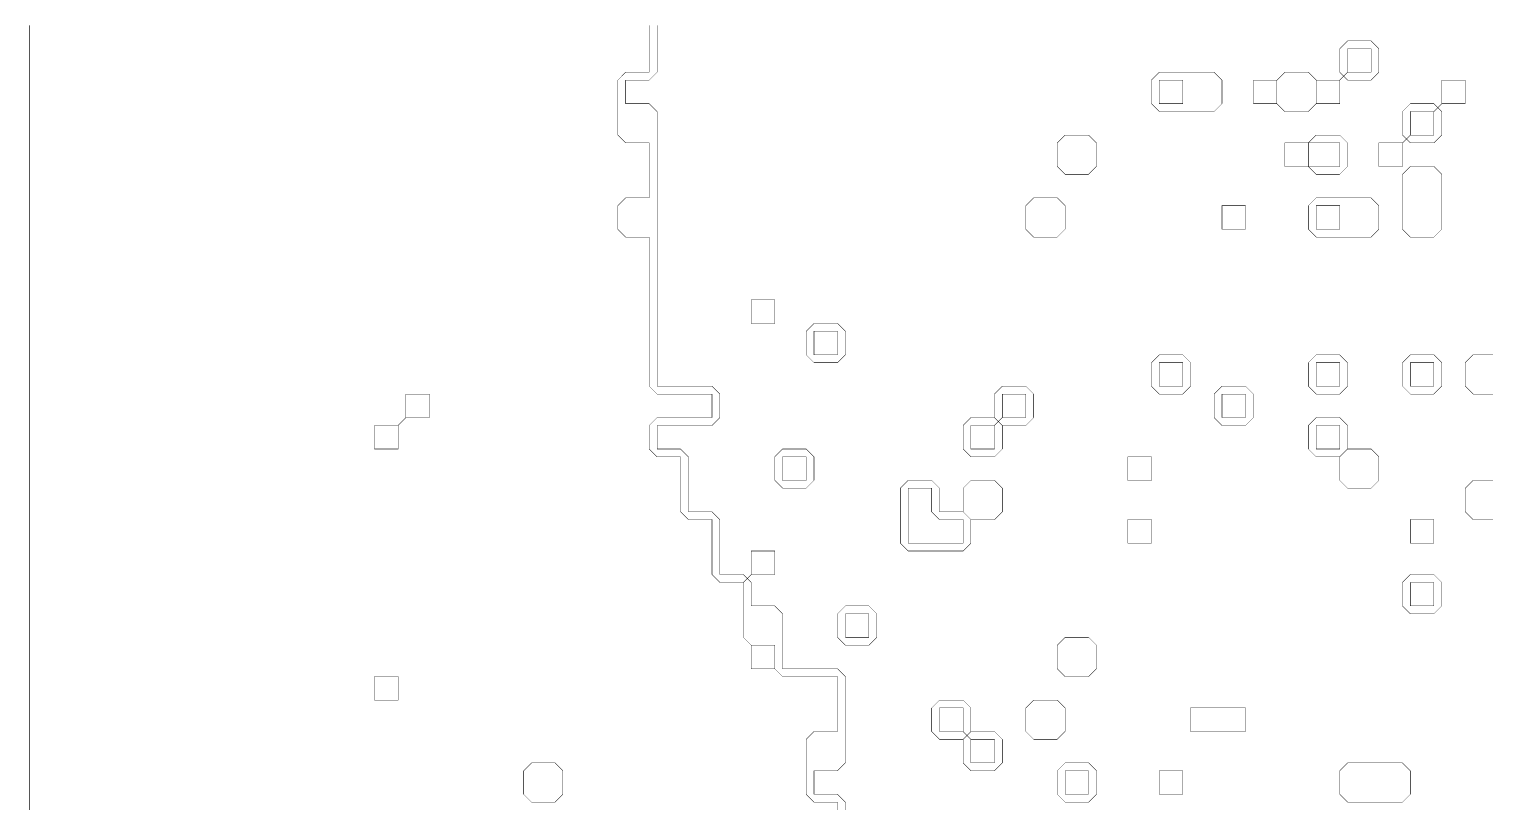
# Model space of a CAD drawing. Header units: metres. Extents: x 0 to 4990, y -4990 to 0.
# Drawn here: x 0 to 1812, y -3324 to -2358 of the extents above; entities that cross this region are included whole.
import ezdxf

# ---------------------------------------------------------------- set-up
doc = ezdxf.new("R2010")
doc.units = ezdxf.units.M
for name, color, linetype in [('conductor', 1, 'Continuous'), ('dielectric', 8, 'Continuous'), ('substrate', 5, 'Continuous')]:
    doc.layers.add(name, color=color, linetype=linetype)

msp = doc.modelspace()

# ---------------------------------------------------------------- linework, layer by layer
at = {"layer": 'conductor', "const_width": 0.5}
msp.add_lwpolyline([(781.25, -2353.515625), (781.25, -2363.28125), (781.25, -2373.046875), (781.25, -2382.8125), (781.25, -2392.578125), (781.25, -2402.34375), (781.25, -2412.109375), (771.484375, -2421.875), (761.71875, -2421.875), (751.953125, -2421.875), (742.1875, -2421.875), (742.1875, -2431.640625), (742.1875, -2441.40625), (742.1875, -2451.171875), (751.953125, -2451.171875), (761.71875, -2451.171875), (771.484375, -2451.171875), (781.25, -2460.9375), (781.25, -2470.703125), (781.25, -2480.46875), (781.25, -2490.234375), (781.25, -2500), (781.25, -2509.765625), (781.25, -2519.53125), (781.25, -2529.296875), (781.25, -2539.0625), (781.25, -2548.828125), (781.25, -2558.59375), (781.25, -2568.359375), (781.25, -2578.125), (781.25, -2587.890625), (781.25, -2597.65625), (781.25, -2607.421875), (781.25, -2617.1875), (781.25, -2626.953125), (781.25, -2636.71875), (781.25, -2646.484375), (781.25, -2656.25), (781.25, -2666.015625), (781.25, -2675.78125), (781.25, -2685.546875), (781.25, -2695.3125), (781.25, -2705.078125), (781.25, -2714.84375), (781.25, -2724.609375), (781.25, -2734.375), (781.25, -2744.140625), (781.25, -2753.90625), (781.25, -2763.671875), (781.25, -2773.4375), (781.25, -2783.203125), (781.25, -2792.96875), (781.25, -2802.734375), (791.015625, -2802.734375), (800.78125, -2802.734375), (810.546875, -2802.734375), (820.3125, -2802.734375), (830.078125, -2802.734375), (839.84375, -2802.734375), (849.609375, -2802.734375), (859.375, -2812.5), (859.375, -2822.265625), (859.375, -2832.03125), (859.375, -2841.796875), (849.609375, -2851.5625), (839.84375, -2851.5625), (830.078125, -2851.5625), (820.3125, -2851.5625), (810.546875, -2851.5625), (800.78125, -2851.5625), (791.015625, -2851.5625), (781.25, -2851.5625), (781.25, -2861.328125), (781.25, -2871.09375), (781.25, -2880.859375), (791.015625, -2880.859375), (800.78125, -2880.859375), (810.546875, -2880.859375), (820.3125, -2890.625), (820.3125, -2900.390625), (820.3125, -2910.15625), (820.3125, -2919.921875), (820.3125, -2929.6875), (820.3125, -2939.453125), (820.3125, -2949.21875), (820.3125, -2958.984375), (830.078125, -2958.984375), (839.84375, -2958.984375), (849.609375, -2958.984375), (859.375, -2968.75), (859.375, -2978.515625), (859.375, -2988.28125), (859.375, -2998.046875), (859.375, -3007.8125), (859.375, -3017.578125), (859.375, -3027.34375), (859.375, -3037.109375), (869.140625, -3037.109375), (878.90625, -3037.109375), (888.671875, -3037.109375), (898.4375, -3046.875), (898.4375, -3056.640625), (898.4375, -3066.40625), (898.4375, -3076.171875), (908.203125, -3076.171875), (917.96875, -3076.171875), (927.734375, -3076.171875), (937.5, -3085.9375), (937.5, -3095.703125), (937.5, -3105.46875), (937.5, -3115.234375), (937.5, -3125), (937.5, -3134.765625), (937.5, -3144.53125), (937.5, -3154.296875), (947.265625, -3154.296875), (957.03125, -3154.296875), (966.796875, -3154.296875), (976.5625, -3154.296875), (986.328125, -3154.296875), (996.09375, -3154.296875), (1005.859375, -3154.296875), (1015.625, -3164.0625), (1015.625, -3173.828125), (1015.625, -3183.59375), (1015.625, -3193.359375), (1015.625, -3203.125), (1015.625, -3212.890625), (1015.625, -3222.65625), (1015.625, -3232.421875), (1015.625, -3242.1875), (1015.625, -3251.953125), (1015.625, -3261.71875), (1015.625, -3271.484375), (1005.859375, -3281.25), (996.09375, -3281.25), (986.328125, -3281.25), (976.5625, -3281.25), (976.5625, -3291.015625), (976.5625, -3300.78125), (976.5625, -3310.546875), (986.328125, -3310.546875), (996.09375, -3310.546875), (1005.859375, -3310.546875), (1015.625, -3320.3125), (1015.625, -3330.078125)], dxfattribs=at)
for points in [[(1630.859375, -2382.8125), (1640.625, -2373.046875), (1650.390625, -2373.046875), (1660.15625, -2373.046875), (1669.921875, -2373.046875), (1679.6875, -2382.8125), (1679.6875, -2392.578125), (1679.6875, -2402.34375), (1679.6875, -2412.109375), (1669.921875, -2421.875), (1660.15625, -2421.875), (1650.390625, -2421.875), (1640.625, -2421.875), (1630.859375, -2412.109375), (1630.859375, -2402.34375), (1630.859375, -2392.578125)], [(1396.484375, -2421.875), (1406.25, -2412.109375), (1416.015625, -2412.109375), (1425.78125, -2412.109375), (1435.546875, -2412.109375), (1445.3125, -2412.109375), (1455.078125, -2412.109375), (1464.84375, -2412.109375), (1474.609375, -2412.109375), (1484.375, -2421.875), (1484.375, -2431.640625), (1484.375, -2441.40625), (1484.375, -2451.171875), (1474.609375, -2460.9375), (1464.84375, -2460.9375), (1455.078125, -2460.9375), (1445.3125, -2460.9375), (1435.546875, -2460.9375), (1425.78125, -2460.9375), (1416.015625, -2460.9375), (1406.25, -2460.9375), (1396.484375, -2451.171875), (1396.484375, -2441.40625), (1396.484375, -2431.640625)], [(1552.734375, -2421.875), (1562.5, -2412.109375), (1572.265625, -2412.109375), (1582.03125, -2412.109375), (1591.796875, -2412.109375), (1601.5625, -2421.875), (1601.5625, -2431.640625), (1601.5625, -2441.40625), (1601.5625, -2451.171875), (1591.796875, -2460.9375), (1582.03125, -2460.9375), (1572.265625, -2460.9375), (1562.5, -2460.9375), (1552.734375, -2451.171875), (1552.734375, -2441.40625), (1552.734375, -2431.640625)], [(1708.984375, -2460.9375), (1718.75, -2451.171875), (1728.515625, -2451.171875), (1738.28125, -2451.171875), (1748.046875, -2451.171875), (1757.8125, -2460.9375), (1757.8125, -2470.703125), (1757.8125, -2480.46875), (1757.8125, -2490.234375), (1748.046875, -2500), (1738.28125, -2500), (1728.515625, -2500), (1718.75, -2500), (1708.984375, -2490.234375), (1708.984375, -2480.46875), (1708.984375, -2470.703125)], [(1279.296875, -2500), (1289.0625, -2490.234375), (1298.828125, -2490.234375), (1308.59375, -2490.234375), (1318.359375, -2490.234375), (1328.125, -2500), (1328.125, -2509.765625), (1328.125, -2519.53125), (1328.125, -2529.296875), (1318.359375, -2539.0625), (1308.59375, -2539.0625), (1298.828125, -2539.0625), (1289.0625, -2539.0625), (1279.296875, -2529.296875), (1279.296875, -2519.53125), (1279.296875, -2509.765625)], [(1591.796875, -2500), (1601.5625, -2490.234375), (1611.328125, -2490.234375), (1621.09375, -2490.234375), (1630.859375, -2490.234375), (1640.625, -2500), (1640.625, -2509.765625), (1640.625, -2519.53125), (1640.625, -2529.296875), (1630.859375, -2539.0625), (1621.09375, -2539.0625), (1611.328125, -2539.0625), (1601.5625, -2539.0625), (1591.796875, -2529.296875), (1591.796875, -2519.53125), (1591.796875, -2509.765625)], [(1708.984375, -2539.0625), (1718.75, -2529.296875), (1728.515625, -2529.296875), (1738.28125, -2529.296875), (1748.046875, -2529.296875), (1757.8125, -2539.0625), (1757.8125, -2548.828125), (1757.8125, -2558.59375), (1757.8125, -2568.359375), (1757.8125, -2578.125), (1757.8125, -2587.890625), (1757.8125, -2597.65625), (1757.8125, -2607.421875), (1748.046875, -2617.1875), (1738.28125, -2617.1875), (1728.515625, -2617.1875), (1718.75, -2617.1875), (1708.984375, -2607.421875), (1708.984375, -2597.65625), (1708.984375, -2587.890625), (1708.984375, -2578.125), (1708.984375, -2568.359375), (1708.984375, -2558.59375), (1708.984375, -2548.828125)], [(1240.234375, -2578.125), (1250, -2568.359375), (1259.765625, -2568.359375), (1269.53125, -2568.359375), (1279.296875, -2568.359375), (1289.0625, -2578.125), (1289.0625, -2587.890625), (1289.0625, -2597.65625), (1289.0625, -2607.421875), (1279.296875, -2617.1875), (1269.53125, -2617.1875), (1259.765625, -2617.1875), (1250, -2617.1875), (1240.234375, -2607.421875), (1240.234375, -2597.65625), (1240.234375, -2587.890625)], [(1591.796875, -2578.125), (1601.5625, -2568.359375), (1611.328125, -2568.359375), (1621.09375, -2568.359375), (1630.859375, -2568.359375), (1640.625, -2568.359375), (1650.390625, -2568.359375), (1660.15625, -2568.359375), (1669.921875, -2568.359375), (1679.6875, -2578.125), (1679.6875, -2587.890625), (1679.6875, -2597.65625), (1679.6875, -2607.421875), (1669.921875, -2617.1875), (1660.15625, -2617.1875), (1650.390625, -2617.1875), (1640.625, -2617.1875), (1630.859375, -2617.1875), (1621.09375, -2617.1875), (1611.328125, -2617.1875), (1601.5625, -2617.1875), (1591.796875, -2607.421875), (1591.796875, -2597.65625), (1591.796875, -2587.890625)], [(966.796875, -2734.375), (976.5625, -2724.609375), (986.328125, -2724.609375), (996.09375, -2724.609375), (1005.859375, -2724.609375), (1015.625, -2734.375), (1015.625, -2744.140625), (1015.625, -2753.90625), (1015.625, -2763.671875), (1005.859375, -2773.4375), (996.09375, -2773.4375), (986.328125, -2773.4375), (976.5625, -2773.4375), (966.796875, -2763.671875), (966.796875, -2753.90625), (966.796875, -2744.140625)], [(1396.484375, -2773.4375), (1406.25, -2763.671875), (1416.015625, -2763.671875), (1425.78125, -2763.671875), (1435.546875, -2763.671875), (1445.3125, -2773.4375), (1445.3125, -2783.203125), (1445.3125, -2792.96875), (1445.3125, -2802.734375), (1435.546875, -2812.5), (1425.78125, -2812.5), (1416.015625, -2812.5), (1406.25, -2812.5), (1396.484375, -2802.734375), (1396.484375, -2792.96875), (1396.484375, -2783.203125)], [(1591.796875, -2773.4375), (1601.5625, -2763.671875), (1611.328125, -2763.671875), (1621.09375, -2763.671875), (1630.859375, -2763.671875), (1640.625, -2773.4375), (1640.625, -2783.203125), (1640.625, -2792.96875), (1640.625, -2802.734375), (1630.859375, -2812.5), (1621.09375, -2812.5), (1611.328125, -2812.5), (1601.5625, -2812.5), (1591.796875, -2802.734375), (1591.796875, -2792.96875), (1591.796875, -2783.203125)], [(1708.984375, -2773.4375), (1718.75, -2763.671875), (1728.515625, -2763.671875), (1738.28125, -2763.671875), (1748.046875, -2763.671875), (1757.8125, -2773.4375), (1757.8125, -2783.203125), (1757.8125, -2792.96875), (1757.8125, -2802.734375), (1748.046875, -2812.5), (1738.28125, -2812.5), (1728.515625, -2812.5), (1718.75, -2812.5), (1708.984375, -2802.734375), (1708.984375, -2792.96875), (1708.984375, -2783.203125)], [(1787.109375, -2773.4375), (1796.875, -2763.671875), (1806.640625, -2763.671875), (1816.40625, -2763.671875), (1826.171875, -2763.671875), (1835.9375, -2773.4375), (1835.9375, -2783.203125), (1835.9375, -2792.96875), (1835.9375, -2802.734375), (1826.171875, -2812.5), (1816.40625, -2812.5), (1806.640625, -2812.5), (1796.875, -2812.5), (1787.109375, -2802.734375), (1787.109375, -2792.96875), (1787.109375, -2783.203125)], [(1201.171875, -2812.5), (1210.9375, -2802.734375), (1220.703125, -2802.734375), (1230.46875, -2802.734375), (1240.234375, -2802.734375), (1250, -2812.5), (1250, -2822.265625), (1250, -2832.03125), (1250, -2841.796875), (1240.234375, -2851.5625), (1230.46875, -2851.5625), (1220.703125, -2851.5625), (1210.9375, -2851.5625), (1201.171875, -2841.796875), (1201.171875, -2832.03125), (1201.171875, -2822.265625)], [(1474.609375, -2812.5), (1484.375, -2802.734375), (1494.140625, -2802.734375), (1503.90625, -2802.734375), (1513.671875, -2802.734375), (1523.4375, -2812.5), (1523.4375, -2822.265625), (1523.4375, -2832.03125), (1523.4375, -2841.796875), (1513.671875, -2851.5625), (1503.90625, -2851.5625), (1494.140625, -2851.5625), (1484.375, -2851.5625), (1474.609375, -2841.796875), (1474.609375, -2832.03125), (1474.609375, -2822.265625)], [(1162.109375, -2851.5625), (1171.875, -2841.796875), (1181.640625, -2841.796875), (1191.40625, -2841.796875), (1201.171875, -2841.796875), (1210.9375, -2851.5625), (1210.9375, -2861.328125), (1210.9375, -2871.09375), (1210.9375, -2880.859375), (1201.171875, -2890.625), (1191.40625, -2890.625), (1181.640625, -2890.625), (1171.875, -2890.625), (1162.109375, -2880.859375), (1162.109375, -2871.09375), (1162.109375, -2861.328125)], [(1591.796875, -2851.5625), (1601.5625, -2841.796875), (1611.328125, -2841.796875), (1621.09375, -2841.796875), (1630.859375, -2841.796875), (1640.625, -2851.5625), (1640.625, -2861.328125), (1640.625, -2871.09375), (1640.625, -2880.859375), (1630.859375, -2890.625), (1621.09375, -2890.625), (1611.328125, -2890.625), (1601.5625, -2890.625), (1591.796875, -2880.859375), (1591.796875, -2871.09375), (1591.796875, -2861.328125)], [(927.734375, -2890.625), (937.5, -2880.859375), (947.265625, -2880.859375), (957.03125, -2880.859375), (966.796875, -2880.859375), (976.5625, -2890.625), (976.5625, -2900.390625), (976.5625, -2910.15625), (976.5625, -2919.921875), (966.796875, -2929.6875), (957.03125, -2929.6875), (947.265625, -2929.6875), (937.5, -2929.6875), (927.734375, -2919.921875), (927.734375, -2910.15625), (927.734375, -2900.390625)], [(1630.859375, -2890.625), (1640.625, -2880.859375), (1650.390625, -2880.859375), (1660.15625, -2880.859375), (1669.921875, -2880.859375), (1679.6875, -2890.625), (1679.6875, -2900.390625), (1679.6875, -2910.15625), (1679.6875, -2919.921875), (1669.921875, -2929.6875), (1660.15625, -2929.6875), (1650.390625, -2929.6875), (1640.625, -2929.6875), (1630.859375, -2919.921875), (1630.859375, -2910.15625), (1630.859375, -2900.390625)], [(1083.984375, -2929.6875), (1093.75, -2919.921875), (1103.515625, -2919.921875), (1113.28125, -2919.921875), (1123.046875, -2919.921875), (1132.8125, -2929.6875), (1132.8125, -2939.453125), (1132.8125, -2949.21875), (1132.8125, -2958.984375), (1142.578125, -2958.984375), (1152.34375, -2958.984375), (1162.109375, -2958.984375), (1171.875, -2968.75), (1171.875, -2978.515625), (1171.875, -2988.28125), (1171.875, -2998.046875), (1162.109375, -3007.8125), (1152.34375, -3007.8125), (1142.578125, -3007.8125), (1132.8125, -3007.8125), (1123.046875, -3007.8125), (1113.28125, -3007.8125), (1103.515625, -3007.8125), (1093.75, -3007.8125), (1083.984375, -2998.046875), (1083.984375, -2988.28125), (1083.984375, -2978.515625), (1083.984375, -2968.75), (1083.984375, -2958.984375), (1083.984375, -2949.21875), (1083.984375, -2939.453125)], [(1162.109375, -2929.6875), (1171.875, -2919.921875), (1181.640625, -2919.921875), (1191.40625, -2919.921875), (1201.171875, -2919.921875), (1210.9375, -2929.6875), (1210.9375, -2939.453125), (1210.9375, -2949.21875), (1210.9375, -2958.984375), (1201.171875, -2968.75), (1191.40625, -2968.75), (1181.640625, -2968.75), (1171.875, -2968.75), (1162.109375, -2958.984375), (1162.109375, -2949.21875), (1162.109375, -2939.453125)], [(1787.109375, -2929.6875), (1796.875, -2919.921875), (1806.640625, -2919.921875), (1816.40625, -2919.921875), (1826.171875, -2919.921875), (1835.9375, -2929.6875), (1835.9375, -2939.453125), (1835.9375, -2949.21875), (1835.9375, -2958.984375), (1826.171875, -2968.75), (1816.40625, -2968.75), (1806.640625, -2968.75), (1796.875, -2968.75), (1787.109375, -2958.984375), (1787.109375, -2949.21875), (1787.109375, -2939.453125)], [(1708.984375, -3046.875), (1718.75, -3037.109375), (1728.515625, -3037.109375), (1738.28125, -3037.109375), (1748.046875, -3037.109375), (1757.8125, -3046.875), (1757.8125, -3056.640625), (1757.8125, -3066.40625), (1757.8125, -3076.171875), (1748.046875, -3085.9375), (1738.28125, -3085.9375), (1728.515625, -3085.9375), (1718.75, -3085.9375), (1708.984375, -3076.171875), (1708.984375, -3066.40625), (1708.984375, -3056.640625)], [(1005.859375, -3085.9375), (1015.625, -3076.171875), (1025.390625, -3076.171875), (1035.15625, -3076.171875), (1044.921875, -3076.171875), (1054.6875, -3085.9375), (1054.6875, -3095.703125), (1054.6875, -3105.46875), (1054.6875, -3115.234375), (1044.921875, -3125), (1035.15625, -3125), (1025.390625, -3125), (1015.625, -3125), (1005.859375, -3115.234375), (1005.859375, -3105.46875), (1005.859375, -3095.703125)], [(1279.296875, -3125), (1289.0625, -3115.234375), (1298.828125, -3115.234375), (1308.59375, -3115.234375), (1318.359375, -3115.234375), (1328.125, -3125), (1328.125, -3134.765625), (1328.125, -3144.53125), (1328.125, -3154.296875), (1318.359375, -3164.0625), (1308.59375, -3164.0625), (1298.828125, -3164.0625), (1289.0625, -3164.0625), (1279.296875, -3154.296875), (1279.296875, -3144.53125), (1279.296875, -3134.765625)], [(1123.046875, -3203.125), (1132.8125, -3193.359375), (1142.578125, -3193.359375), (1152.34375, -3193.359375), (1162.109375, -3193.359375), (1171.875, -3203.125), (1171.875, -3212.890625), (1171.875, -3222.65625), (1171.875, -3232.421875), (1162.109375, -3242.1875), (1152.34375, -3242.1875), (1142.578125, -3242.1875), (1132.8125, -3242.1875), (1123.046875, -3232.421875), (1123.046875, -3222.65625), (1123.046875, -3212.890625)], [(1240.234375, -3203.125), (1250, -3193.359375), (1259.765625, -3193.359375), (1269.53125, -3193.359375), (1279.296875, -3193.359375), (1289.0625, -3203.125), (1289.0625, -3212.890625), (1289.0625, -3222.65625), (1289.0625, -3232.421875), (1279.296875, -3242.1875), (1269.53125, -3242.1875), (1259.765625, -3242.1875), (1250, -3242.1875), (1240.234375, -3232.421875), (1240.234375, -3222.65625), (1240.234375, -3212.890625)], [(1162.109375, -3242.1875), (1171.875, -3232.421875), (1181.640625, -3232.421875), (1191.40625, -3232.421875), (1201.171875, -3232.421875), (1210.9375, -3242.1875), (1210.9375, -3251.953125), (1210.9375, -3261.71875), (1210.9375, -3271.484375), (1201.171875, -3281.25), (1191.40625, -3281.25), (1181.640625, -3281.25), (1171.875, -3281.25), (1162.109375, -3271.484375), (1162.109375, -3261.71875), (1162.109375, -3251.953125)], [(1279.296875, -3281.25), (1289.0625, -3271.484375), (1298.828125, -3271.484375), (1308.59375, -3271.484375), (1318.359375, -3271.484375), (1328.125, -3281.25), (1328.125, -3291.015625), (1328.125, -3300.78125), (1328.125, -3310.546875), (1318.359375, -3320.3125), (1308.59375, -3320.3125), (1298.828125, -3320.3125), (1289.0625, -3320.3125), (1279.296875, -3310.546875), (1279.296875, -3300.78125), (1279.296875, -3291.015625)], [(1630.859375, -3281.25), (1640.625, -3271.484375), (1650.390625, -3271.484375), (1660.15625, -3271.484375), (1669.921875, -3271.484375), (1679.6875, -3271.484375), (1689.453125, -3271.484375), (1699.21875, -3271.484375), (1708.984375, -3271.484375), (1718.75, -3281.25), (1718.75, -3291.015625), (1718.75, -3300.78125), (1718.75, -3310.546875), (1708.984375, -3320.3125), (1699.21875, -3320.3125), (1689.453125, -3320.3125), (1679.6875, -3320.3125), (1669.921875, -3320.3125), (1660.15625, -3320.3125), (1650.390625, -3320.3125), (1640.625, -3320.3125), (1630.859375, -3310.546875), (1630.859375, -3300.78125), (1630.859375, -3291.015625)]]:
    msp.add_lwpolyline(points, close=True, dxfattribs=at)
at = {"layer": 'dielectric', "const_width": 0.5}
for points in [[(468.75, -2812.5), (468.75, -2822.265625), (468.75, -2832.03125), (468.75, -2841.796875), (458.984375, -2851.5625), (449.21875, -2851.5625), (439.453125, -2851.5625), (429.6875, -2851.5625), (429.6875, -2861.328125), (429.6875, -2871.09375), (429.6875, -2880.859375), (439.453125, -2880.859375), (449.21875, -2880.859375), (458.984375, -2880.859375), (458.984375, -2871.09375), (458.984375, -2861.328125), (458.984375, -2851.5625), (468.75, -2841.796875), (478.515625, -2841.796875), (488.28125, -2841.796875), (498.046875, -2841.796875), (498.046875, -2832.03125), (498.046875, -2822.265625), (498.046875, -2812.5), (488.28125, -2812.5), (478.515625, -2812.5)], [(898.4375, -3125), (898.4375, -3134.765625), (898.4375, -3144.53125), (898.4375, -3154.296875), (908.203125, -3154.296875), (917.96875, -3154.296875), (927.734375, -3154.296875), (927.734375, -3144.53125), (927.734375, -3134.765625), (927.734375, -3125), (917.96875, -3125), (908.203125, -3125)], [(429.6875, -3164.0625), (429.6875, -3173.828125), (429.6875, -3183.59375), (429.6875, -3193.359375), (439.453125, -3193.359375), (449.21875, -3193.359375), (458.984375, -3193.359375), (458.984375, -3183.59375), (458.984375, -3173.828125), (458.984375, -3164.0625), (449.21875, -3164.0625), (439.453125, -3164.0625)]]:
    msp.add_lwpolyline(points, close=True, dxfattribs=at)
at = {"layer": 'substrate', "const_width": 0.5}
for points in [[(0, -2353.515625), (0, -2363.28125), (0, -2373.046875), (0, -2382.8125), (0, -2392.578125), (0, -2402.34375), (0, -2412.109375), (0, -2421.875), (0, -2431.640625), (0, -2441.40625), (0, -2451.171875), (0, -2460.9375), (0, -2470.703125), (0, -2480.46875), (0, -2490.234375), (0, -2500), (0, -2509.765625), (0, -2519.53125), (0, -2529.296875), (0, -2539.0625), (0, -2548.828125), (0, -2558.59375), (0, -2568.359375), (0, -2578.125), (0, -2587.890625), (0, -2597.65625), (0, -2607.421875), (0, -2617.1875), (0, -2626.953125), (0, -2636.71875), (0, -2646.484375), (0, -2656.25), (0, -2666.015625), (0, -2675.78125), (0, -2685.546875), (0, -2695.3125), (0, -2705.078125), (0, -2714.84375), (0, -2724.609375), (0, -2734.375), (0, -2744.140625), (0, -2753.90625), (0, -2763.671875), (0, -2773.4375), (0, -2783.203125), (0, -2792.96875), (0, -2802.734375), (0, -2812.5), (0, -2822.265625), (0, -2832.03125), (0, -2841.796875), (0, -2851.5625), (0, -2861.328125), (0, -2871.09375), (0, -2880.859375), (0, -2890.625), (0, -2900.390625), (0, -2910.15625), (0, -2919.921875), (0, -2929.6875), (0, -2939.453125), (0, -2949.21875), (0, -2958.984375), (0, -2968.75), (0, -2978.515625), (0, -2988.28125), (0, -2998.046875), (0, -3007.8125), (0, -3017.578125), (0, -3027.34375), (0, -3037.109375), (0, -3046.875), (0, -3056.640625), (0, -3066.40625), (0, -3076.171875), (0, -3085.9375), (0, -3095.703125), (0, -3105.46875), (0, -3115.234375), (0, -3125), (0, -3134.765625), (0, -3144.53125), (0, -3154.296875), (0, -3164.0625), (0, -3173.828125), (0, -3183.59375), (0, -3193.359375), (0, -3203.125), (0, -3212.890625), (0, -3222.65625), (0, -3232.421875), (0, -3242.1875), (0, -3251.953125), (0, -3261.71875), (0, -3271.484375), (0, -3281.25), (0, -3291.015625), (0, -3300.78125), (0, -3310.546875), (0, -3320.3125), (0, -3330.078125)], [(1005.859375, -3330.078125), (1005.859375, -3320.3125), (996.09375, -3320.3125), (986.328125, -3320.3125), (976.5625, -3320.3125), (966.796875, -3310.546875), (966.796875, -3300.78125), (966.796875, -3291.015625), (966.796875, -3281.25), (966.796875, -3271.484375), (966.796875, -3261.71875), (966.796875, -3251.953125), (966.796875, -3242.1875), (976.5625, -3232.421875), (986.328125, -3232.421875), (996.09375, -3232.421875), (1005.859375, -3232.421875), (1005.859375, -3222.65625), (1005.859375, -3212.890625), (1005.859375, -3203.125), (1005.859375, -3193.359375), (1005.859375, -3183.59375), (1005.859375, -3173.828125), (1005.859375, -3164.0625), (996.09375, -3164.0625), (986.328125, -3164.0625), (976.5625, -3164.0625), (966.796875, -3164.0625), (957.03125, -3164.0625), (947.265625, -3164.0625), (937.5, -3164.0625), (927.734375, -3154.296875), (927.734375, -3144.53125), (927.734375, -3134.765625), (927.734375, -3125), (917.96875, -3125), (908.203125, -3125), (898.4375, -3125), (888.671875, -3115.234375), (888.671875, -3105.46875), (888.671875, -3095.703125), (888.671875, -3085.9375), (888.671875, -3076.171875), (888.671875, -3066.40625), (888.671875, -3056.640625), (888.671875, -3046.875), (898.4375, -3037.109375), (908.203125, -3037.109375), (917.96875, -3037.109375), (927.734375, -3037.109375), (927.734375, -3027.34375), (927.734375, -3017.578125), (927.734375, -3007.8125), (917.96875, -3007.8125), (908.203125, -3007.8125), (898.4375, -3007.8125), (898.4375, -3017.578125), (898.4375, -3027.34375), (898.4375, -3037.109375), (888.671875, -3046.875), (878.90625, -3046.875), (869.140625, -3046.875), (859.375, -3046.875), (849.609375, -3037.109375), (849.609375, -3027.34375), (849.609375, -3017.578125), (849.609375, -3007.8125), (849.609375, -2998.046875), (849.609375, -2988.28125), (849.609375, -2978.515625), (849.609375, -2968.75), (839.84375, -2968.75), (830.078125, -2968.75), (820.3125, -2968.75), (810.546875, -2958.984375), (810.546875, -2949.21875), (810.546875, -2939.453125), (810.546875, -2929.6875), (810.546875, -2919.921875), (810.546875, -2910.15625), (810.546875, -2900.390625), (810.546875, -2890.625), (800.78125, -2890.625), (791.015625, -2890.625), (781.25, -2890.625), (771.484375, -2880.859375), (771.484375, -2871.09375), (771.484375, -2861.328125), (771.484375, -2851.5625), (781.25, -2841.796875), (791.015625, -2841.796875), (800.78125, -2841.796875), (810.546875, -2841.796875), (820.3125, -2841.796875), (830.078125, -2841.796875), (839.84375, -2841.796875), (849.609375, -2841.796875), (849.609375, -2832.03125), (849.609375, -2822.265625), (849.609375, -2812.5), (839.84375, -2812.5), (830.078125, -2812.5), (820.3125, -2812.5), (810.546875, -2812.5), (800.78125, -2812.5), (791.015625, -2812.5), (781.25, -2812.5), (771.484375, -2802.734375), (771.484375, -2792.96875), (771.484375, -2783.203125), (771.484375, -2773.4375), (771.484375, -2763.671875), (771.484375, -2753.90625), (771.484375, -2744.140625), (771.484375, -2734.375), (771.484375, -2724.609375), (771.484375, -2714.84375), (771.484375, -2705.078125), (771.484375, -2695.3125), (771.484375, -2685.546875), (771.484375, -2675.78125), (771.484375, -2666.015625), (771.484375, -2656.25), (771.484375, -2646.484375), (771.484375, -2636.71875), (771.484375, -2626.953125), (771.484375, -2617.1875), (761.71875, -2617.1875), (751.953125, -2617.1875), (742.1875, -2617.1875), (732.421875, -2607.421875), (732.421875, -2597.65625), (732.421875, -2587.890625), (732.421875, -2578.125), (742.1875, -2568.359375), (751.953125, -2568.359375), (761.71875, -2568.359375), (771.484375, -2568.359375), (771.484375, -2558.59375), (771.484375, -2548.828125), (771.484375, -2539.0625), (771.484375, -2529.296875), (771.484375, -2519.53125), (771.484375, -2509.765625), (771.484375, -2500), (761.71875, -2500), (751.953125, -2500), (742.1875, -2500), (732.421875, -2490.234375), (732.421875, -2480.46875), (732.421875, -2470.703125), (732.421875, -2460.9375), (732.421875, -2451.171875), (732.421875, -2441.40625), (732.421875, -2431.640625), (732.421875, -2421.875), (742.1875, -2412.109375), (751.953125, -2412.109375), (761.71875, -2412.109375), (771.484375, -2412.109375), (771.484375, -2402.34375), (771.484375, -2392.578125), (771.484375, -2382.8125), (771.484375, -2373.046875), (771.484375, -2363.28125), (771.484375, -2353.515625)]]:
    msp.add_lwpolyline(points, dxfattribs=at)
for points in [[(1640.625, -2382.8125), (1640.625, -2392.578125), (1640.625, -2402.34375), (1640.625, -2412.109375), (1630.859375, -2421.875), (1621.09375, -2421.875), (1611.328125, -2421.875), (1601.5625, -2421.875), (1601.5625, -2431.640625), (1601.5625, -2441.40625), (1601.5625, -2451.171875), (1611.328125, -2451.171875), (1621.09375, -2451.171875), (1630.859375, -2451.171875), (1630.859375, -2441.40625), (1630.859375, -2431.640625), (1630.859375, -2421.875), (1640.625, -2412.109375), (1650.390625, -2412.109375), (1660.15625, -2412.109375), (1669.921875, -2412.109375), (1669.921875, -2402.34375), (1669.921875, -2392.578125), (1669.921875, -2382.8125), (1660.15625, -2382.8125), (1650.390625, -2382.8125)], [(1406.25, -2421.875), (1406.25, -2431.640625), (1406.25, -2441.40625), (1406.25, -2451.171875), (1416.015625, -2451.171875), (1425.78125, -2451.171875), (1435.546875, -2451.171875), (1435.546875, -2441.40625), (1435.546875, -2431.640625), (1435.546875, -2421.875), (1425.78125, -2421.875), (1416.015625, -2421.875)], [(1523.4375, -2421.875), (1523.4375, -2431.640625), (1523.4375, -2441.40625), (1523.4375, -2451.171875), (1533.203125, -2451.171875), (1542.96875, -2451.171875), (1552.734375, -2451.171875), (1552.734375, -2441.40625), (1552.734375, -2431.640625), (1552.734375, -2421.875), (1542.96875, -2421.875), (1533.203125, -2421.875)], [(1757.8125, -2421.875), (1757.8125, -2431.640625), (1757.8125, -2441.40625), (1757.8125, -2451.171875), (1748.046875, -2460.9375), (1738.28125, -2460.9375), (1728.515625, -2460.9375), (1718.75, -2460.9375), (1718.75, -2470.703125), (1718.75, -2480.46875), (1718.75, -2490.234375), (1708.984375, -2500), (1699.21875, -2500), (1689.453125, -2500), (1679.6875, -2500), (1679.6875, -2509.765625), (1679.6875, -2519.53125), (1679.6875, -2529.296875), (1689.453125, -2529.296875), (1699.21875, -2529.296875), (1708.984375, -2529.296875), (1708.984375, -2519.53125), (1708.984375, -2509.765625), (1708.984375, -2500), (1718.75, -2490.234375), (1728.515625, -2490.234375), (1738.28125, -2490.234375), (1748.046875, -2490.234375), (1748.046875, -2480.46875), (1748.046875, -2470.703125), (1748.046875, -2460.9375), (1757.8125, -2451.171875), (1767.578125, -2451.171875), (1777.34375, -2451.171875), (1787.109375, -2451.171875), (1787.109375, -2441.40625), (1787.109375, -2431.640625), (1787.109375, -2421.875), (1777.34375, -2421.875), (1767.578125, -2421.875)], [(1562.5, -2500), (1562.5, -2509.765625), (1562.5, -2519.53125), (1562.5, -2529.296875), (1572.265625, -2529.296875), (1582.03125, -2529.296875), (1591.796875, -2529.296875), (1601.5625, -2529.296875), (1611.328125, -2529.296875), (1621.09375, -2529.296875), (1630.859375, -2529.296875), (1630.859375, -2519.53125), (1630.859375, -2509.765625), (1630.859375, -2500), (1621.09375, -2500), (1611.328125, -2500), (1601.5625, -2500), (1591.796875, -2500), (1582.03125, -2500), (1572.265625, -2500)], [(1484.375, -2578.125), (1484.375, -2587.890625), (1484.375, -2597.65625), (1484.375, -2607.421875), (1494.140625, -2607.421875), (1503.90625, -2607.421875), (1513.671875, -2607.421875), (1513.671875, -2597.65625), (1513.671875, -2587.890625), (1513.671875, -2578.125), (1503.90625, -2578.125), (1494.140625, -2578.125)], [(1601.5625, -2578.125), (1601.5625, -2587.890625), (1601.5625, -2597.65625), (1601.5625, -2607.421875), (1611.328125, -2607.421875), (1621.09375, -2607.421875), (1630.859375, -2607.421875), (1630.859375, -2597.65625), (1630.859375, -2587.890625), (1630.859375, -2578.125), (1621.09375, -2578.125), (1611.328125, -2578.125)], [(898.4375, -2695.3125), (898.4375, -2705.078125), (898.4375, -2714.84375), (898.4375, -2724.609375), (908.203125, -2724.609375), (917.96875, -2724.609375), (927.734375, -2724.609375), (927.734375, -2714.84375), (927.734375, -2705.078125), (927.734375, -2695.3125), (917.96875, -2695.3125), (908.203125, -2695.3125)], [(976.5625, -2734.375), (976.5625, -2744.140625), (976.5625, -2753.90625), (976.5625, -2763.671875), (986.328125, -2763.671875), (996.09375, -2763.671875), (1005.859375, -2763.671875), (1005.859375, -2753.90625), (1005.859375, -2744.140625), (1005.859375, -2734.375), (996.09375, -2734.375), (986.328125, -2734.375)], [(1406.25, -2773.4375), (1406.25, -2783.203125), (1406.25, -2792.96875), (1406.25, -2802.734375), (1416.015625, -2802.734375), (1425.78125, -2802.734375), (1435.546875, -2802.734375), (1435.546875, -2792.96875), (1435.546875, -2783.203125), (1435.546875, -2773.4375), (1425.78125, -2773.4375), (1416.015625, -2773.4375)], [(1601.5625, -2773.4375), (1601.5625, -2783.203125), (1601.5625, -2792.96875), (1601.5625, -2802.734375), (1611.328125, -2802.734375), (1621.09375, -2802.734375), (1630.859375, -2802.734375), (1630.859375, -2792.96875), (1630.859375, -2783.203125), (1630.859375, -2773.4375), (1621.09375, -2773.4375), (1611.328125, -2773.4375)], [(1718.75, -2773.4375), (1718.75, -2783.203125), (1718.75, -2792.96875), (1718.75, -2802.734375), (1728.515625, -2802.734375), (1738.28125, -2802.734375), (1748.046875, -2802.734375), (1748.046875, -2792.96875), (1748.046875, -2783.203125), (1748.046875, -2773.4375), (1738.28125, -2773.4375), (1728.515625, -2773.4375)], [(1210.9375, -2812.5), (1210.9375, -2822.265625), (1210.9375, -2832.03125), (1210.9375, -2841.796875), (1201.171875, -2851.5625), (1191.40625, -2851.5625), (1181.640625, -2851.5625), (1171.875, -2851.5625), (1171.875, -2861.328125), (1171.875, -2871.09375), (1171.875, -2880.859375), (1181.640625, -2880.859375), (1191.40625, -2880.859375), (1201.171875, -2880.859375), (1201.171875, -2871.09375), (1201.171875, -2861.328125), (1201.171875, -2851.5625), (1210.9375, -2841.796875), (1220.703125, -2841.796875), (1230.46875, -2841.796875), (1240.234375, -2841.796875), (1240.234375, -2832.03125), (1240.234375, -2822.265625), (1240.234375, -2812.5), (1230.46875, -2812.5), (1220.703125, -2812.5)], [(1484.375, -2812.5), (1484.375, -2822.265625), (1484.375, -2832.03125), (1484.375, -2841.796875), (1494.140625, -2841.796875), (1503.90625, -2841.796875), (1513.671875, -2841.796875), (1513.671875, -2832.03125), (1513.671875, -2822.265625), (1513.671875, -2812.5), (1503.90625, -2812.5), (1494.140625, -2812.5)], [(1601.5625, -2851.5625), (1601.5625, -2861.328125), (1601.5625, -2871.09375), (1601.5625, -2880.859375), (1611.328125, -2880.859375), (1621.09375, -2880.859375), (1630.859375, -2880.859375), (1630.859375, -2871.09375), (1630.859375, -2861.328125), (1630.859375, -2851.5625), (1621.09375, -2851.5625), (1611.328125, -2851.5625)], [(937.5, -2890.625), (937.5, -2900.390625), (937.5, -2910.15625), (937.5, -2919.921875), (947.265625, -2919.921875), (957.03125, -2919.921875), (966.796875, -2919.921875), (966.796875, -2910.15625), (966.796875, -2900.390625), (966.796875, -2890.625), (957.03125, -2890.625), (947.265625, -2890.625)], [(1367.1875, -2890.625), (1367.1875, -2900.390625), (1367.1875, -2910.15625), (1367.1875, -2919.921875), (1376.953125, -2919.921875), (1386.71875, -2919.921875), (1396.484375, -2919.921875), (1396.484375, -2910.15625), (1396.484375, -2900.390625), (1396.484375, -2890.625), (1386.71875, -2890.625), (1376.953125, -2890.625)], [(1093.75, -2929.6875), (1093.75, -2939.453125), (1093.75, -2949.21875), (1093.75, -2958.984375), (1093.75, -2968.75), (1093.75, -2978.515625), (1093.75, -2988.28125), (1093.75, -2998.046875), (1103.515625, -2998.046875), (1113.28125, -2998.046875), (1123.046875, -2998.046875), (1132.8125, -2998.046875), (1142.578125, -2998.046875), (1152.34375, -2998.046875), (1162.109375, -2998.046875), (1162.109375, -2988.28125), (1162.109375, -2978.515625), (1162.109375, -2968.75), (1152.34375, -2968.75), (1142.578125, -2968.75), (1132.8125, -2968.75), (1123.046875, -2958.984375), (1123.046875, -2949.21875), (1123.046875, -2939.453125), (1123.046875, -2929.6875), (1113.28125, -2929.6875), (1103.515625, -2929.6875)], [(1367.1875, -2968.75), (1367.1875, -2978.515625), (1367.1875, -2988.28125), (1367.1875, -2998.046875), (1376.953125, -2998.046875), (1386.71875, -2998.046875), (1396.484375, -2998.046875), (1396.484375, -2988.28125), (1396.484375, -2978.515625), (1396.484375, -2968.75), (1386.71875, -2968.75), (1376.953125, -2968.75)], [(1718.75, -2968.75), (1718.75, -2978.515625), (1718.75, -2988.28125), (1718.75, -2998.046875), (1728.515625, -2998.046875), (1738.28125, -2998.046875), (1748.046875, -2998.046875), (1748.046875, -2988.28125), (1748.046875, -2978.515625), (1748.046875, -2968.75), (1738.28125, -2968.75), (1728.515625, -2968.75)], [(1718.75, -3046.875), (1718.75, -3056.640625), (1718.75, -3066.40625), (1718.75, -3076.171875), (1728.515625, -3076.171875), (1738.28125, -3076.171875), (1748.046875, -3076.171875), (1748.046875, -3066.40625), (1748.046875, -3056.640625), (1748.046875, -3046.875), (1738.28125, -3046.875), (1728.515625, -3046.875)], [(1015.625, -3085.9375), (1015.625, -3095.703125), (1015.625, -3105.46875), (1015.625, -3115.234375), (1025.390625, -3115.234375), (1035.15625, -3115.234375), (1044.921875, -3115.234375), (1044.921875, -3105.46875), (1044.921875, -3095.703125), (1044.921875, -3085.9375), (1035.15625, -3085.9375), (1025.390625, -3085.9375)], [(1132.8125, -3203.125), (1132.8125, -3212.890625), (1132.8125, -3222.65625), (1132.8125, -3232.421875), (1142.578125, -3232.421875), (1152.34375, -3232.421875), (1162.109375, -3232.421875), (1171.875, -3242.1875), (1171.875, -3251.953125), (1171.875, -3261.71875), (1171.875, -3271.484375), (1181.640625, -3271.484375), (1191.40625, -3271.484375), (1201.171875, -3271.484375), (1201.171875, -3261.71875), (1201.171875, -3251.953125), (1201.171875, -3242.1875), (1191.40625, -3242.1875), (1181.640625, -3242.1875), (1171.875, -3242.1875), (1162.109375, -3232.421875), (1162.109375, -3222.65625), (1162.109375, -3212.890625), (1162.109375, -3203.125), (1152.34375, -3203.125), (1142.578125, -3203.125)], [(1445.3125, -3203.125), (1445.3125, -3212.890625), (1445.3125, -3222.65625), (1445.3125, -3232.421875), (1455.078125, -3232.421875), (1464.84375, -3232.421875), (1474.609375, -3232.421875), (1484.375, -3232.421875), (1494.140625, -3232.421875), (1503.90625, -3232.421875), (1513.671875, -3232.421875), (1513.671875, -3222.65625), (1513.671875, -3212.890625), (1513.671875, -3203.125), (1503.90625, -3203.125), (1494.140625, -3203.125), (1484.375, -3203.125), (1474.609375, -3203.125), (1464.84375, -3203.125), (1455.078125, -3203.125)], [(615.234375, -3281.25), (625, -3271.484375), (634.765625, -3271.484375), (644.53125, -3271.484375), (654.296875, -3271.484375), (664.0625, -3281.25), (664.0625, -3291.015625), (664.0625, -3300.78125), (664.0625, -3310.546875), (654.296875, -3320.3125), (644.53125, -3320.3125), (634.765625, -3320.3125), (625, -3320.3125), (615.234375, -3310.546875), (615.234375, -3300.78125), (615.234375, -3291.015625)], [(1289.0625, -3281.25), (1289.0625, -3291.015625), (1289.0625, -3300.78125), (1289.0625, -3310.546875), (1298.828125, -3310.546875), (1308.59375, -3310.546875), (1318.359375, -3310.546875), (1318.359375, -3300.78125), (1318.359375, -3291.015625), (1318.359375, -3281.25), (1308.59375, -3281.25), (1298.828125, -3281.25)], [(1406.25, -3281.25), (1406.25, -3291.015625), (1406.25, -3300.78125), (1406.25, -3310.546875), (1416.015625, -3310.546875), (1425.78125, -3310.546875), (1435.546875, -3310.546875), (1435.546875, -3300.78125), (1435.546875, -3291.015625), (1435.546875, -3281.25), (1425.78125, -3281.25), (1416.015625, -3281.25)]]:
    msp.add_lwpolyline(points, close=True, dxfattribs=at)

doc.saveas('drawing.dxf')
